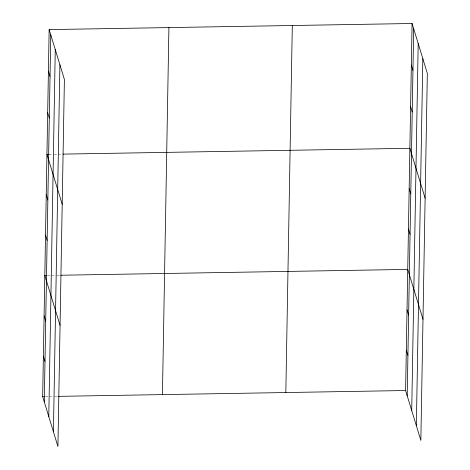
<?xml version="1.0" encoding="UTF-8"?>
<svg xmlns="http://www.w3.org/2000/svg" width="470" height="470" viewBox="0 0 470 470"><rect width="100%" height="100%" fill="white"/><g stroke="black" fill="none" stroke-linecap="round" stroke-linejoin="round"><path stroke-width="0.35" stroke-dasharray="2.35 1.76" d="M49.127 154.342L53.48 154.272M54.209 154.26L62.193 154.125M47.711 275.449L56.424 275.303M57.146 275.291L60.054 275.244M45.572 396.568L54.285 396.422M55.008 396.41L57.91 396.363"/><path stroke-width="0.7" d="M49.15 29.592L64.402 79.471L57.922 446.5L42.67 396.615L49.15 29.592L412.078 23.5L427.33 73.385L420.85 440.408L405.598 390.529L412.078 23.5M44.286 401.897L50.766 34.868M48.786 416.614L55.266 49.591M53.421 431.783L59.901 64.754M162.438 394.606L168.918 27.583M285.83 392.538L292.311 25.509M407.214 395.811L413.694 28.782M411.714 410.527L418.194 43.499M416.349 425.691L422.83 58.662M49.127 154.342L46.947 154.377L62.199 204.262M62.915 154.113L409.875 148.291L425.127 198.17M46.988 275.461L44.809 275.496L60.06 325.381M60.777 275.232L407.737 269.41L422.988 319.289M42.67 396.615L44.121 396.592M58.638 396.351L405.598 390.529M411.344 65.095L412.96 70.377M410.61 106.696L412.225 111.972M409.164 188.664L410.78 193.94M408.448 229.037L410.063 234.319M407.026 309.783L408.636 315.065M406.309 350.156L407.925 355.438M48.416 71.187L50.032 76.469M47.681 112.782L49.297 118.064M46.236 194.75L47.846 200.032M45.52 235.123L47.135 240.405M44.098 315.869L45.708 321.151M43.381 356.242L44.997 361.524"/></g></svg>
